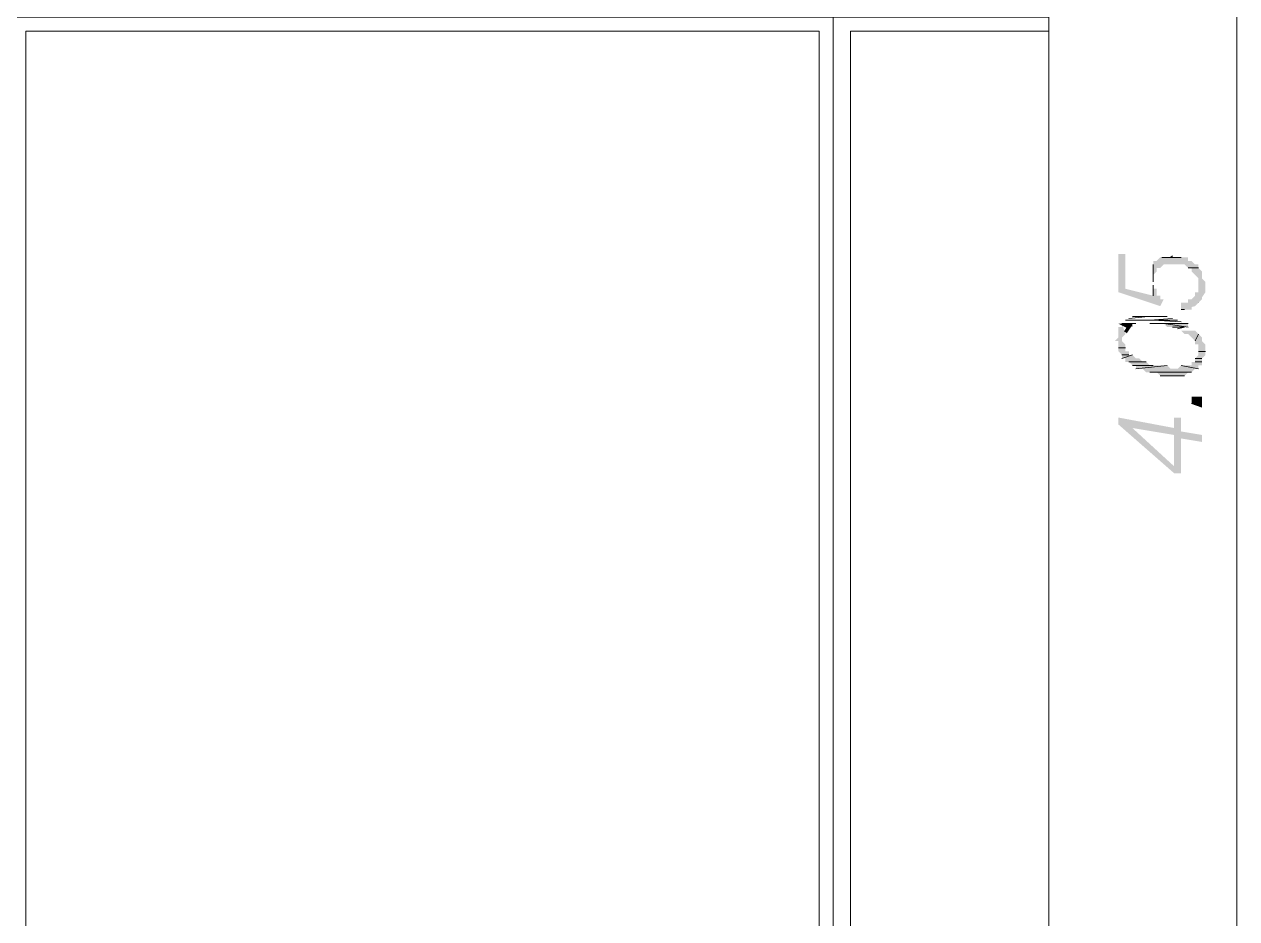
# Model space of a CAD drawing. Header units: millimetres. Extents: x 182 to 575, y -105 to 95.
# Drawn here: x 301.602 to 303.261, y 70.925 to 72.149 of the extents above; entities that cross this region are included whole.
import ezdxf

# ---------------------------------------------------------------- set-up
doc = ezdxf.new("R2010")
doc.units = ezdxf.units.MM
doc.header["$MEASUREMENT"] = 0
doc.layers.add('PDF_Geometry', color=7, linetype='Continuous')
doc.layers.add('PDF_Solid Fills', color=7, linetype='Continuous')

msp = doc.modelspace()

# ---------------------------------------------------------------- hatches: boundary and pattern name
at = {"layer": 'PDF_Solid Fills', "transparency": 33554559}
h = msp.add_hatch(color=256, dxfattribs=at)
h.paths.add_polyline_path([(303.1849632435899, 71.7586254017385), (303.1992499896216, 71.7586254017385), (303.1992499896216, 71.76219525799351), (303.204013322955, 71.76338548110357), (303.2087734287751, 71.7681488144369), (303.2135367356534, 71.77291214777023), (303.2135367356534, 71.77529458851984), (303.2182968414735, 71.78243556046863), (303.2182968414735, 71.79671907898714), (303.2135367356534, 71.8014824123205), (303.2135367356534, 71.8110058250189), (303.2087734287751, 71.81576915835223), (303.2087734287751, 71.82052926417234), (303.204013322955, 71.82052926417234), (303.1992499896216, 71.82529257105065), (303.1944899102565, 71.82529257105065), (303.1944899102565, 71.83005267687076), (303.1563929790398, 71.83005267687076), (303.1516328996746, 71.82529257105065), (303.1468695663413, 71.82529257105065), (303.1468695663413, 71.80624574565383), (303.1516328996746, 71.8110058250189), (303.1516328996746, 71.81576915835223), (303.1563929790398, 71.81576915835223), (303.161156312373, 71.82052926417234), (303.1897265769232, 71.82052926417234), (303.1944899102565, 71.81576915835223), (303.1992499896216, 71.81576915835223), (303.1992499896216, 71.8110058250189), (303.204013322955, 71.80624574565383), (303.2087734287751, 71.8014824123205), (303.2087734287751, 71.78243556046863), (303.204013322955, 71.78243556046863), (303.204013322955, 71.7776722271353), (303.1992499896216, 71.77291214777023), (303.1944899102565, 71.77291214777023), (303.1944899102565, 71.7681488144369), (303.1849632435899, 71.7681488144369)])
h.paths.add_polyline_path([(303.1516328996746, 71.78719566628874), (303.1468695663413, 71.78719566628874), (303.1468695663413, 71.7776722271353), (303.1087726351243, 71.78719566628874), (303.1087726351243, 71.8348160102041), (303.0992492224259, 71.8348160102041), (303.0992492224259, 71.78243556046863), (303.1563929790398, 71.76338548110357), (303.161156312373, 71.77291214777023), (303.1563929790398, 71.77291214777023), (303.1563929790398, 71.7776722271353), (303.1516328996746, 71.7776722271353)])
h = msp.add_hatch(color=256, dxfattribs=at)
h.paths.add_polyline_path([(303.1516328996746, 71.82529257105065), (303.1992499896216, 71.82529257105065), (303.1516328996746, 71.82529257105065)], flags=0)
h.paths.add_polyline_path([(303.1992499896216, 71.82529257105065), (303.1516328996746, 71.82529257105065), (303.1992499896216, 71.82529257105065)], flags=0)
h.paths.add_polyline_path([(303.1468695663413, 71.82529257105065), (303.204013322955, 71.82052926417234), (303.1468695663413, 71.82529257105065)], flags=0)
h = msp.add_hatch(color=256, dxfattribs=at)
h.paths.add_polyline_path([(303.1373461536429, 71.8014824123205), (303.1373461536429, 71.79671907898714), (303.1373461536429, 71.8014824123205)], flags=0)
h.paths.add_polyline_path([(303.1373461536429, 71.79671907898714), (303.1373461536429, 71.8014824123205), (303.1373461536429, 71.79671907898714)], flags=0)
h.paths.add_polyline_path([(303.142106233008, 71.8110058250189), (303.142106233008, 71.78719566628874), (303.142106233008, 71.8110058250189)], flags=0)
h.paths.add_polyline_path([(303.142106233008, 71.78719566628874), (303.142106233008, 71.8110058250189), (303.142106233008, 71.78719566628874)], flags=0)
h = msp.add_hatch(color=256, dxfattribs=at)
h.paths.add_polyline_path([(303.1944899102565, 71.73957854988666), (303.161156312373, 71.73957854988666), (303.1659164181931, 71.7348152165533), (303.1944899102565, 71.7348152165533)])
h.paths.add_polyline_path([(303.1944899102565, 71.7252918038549), (303.1992499896216, 71.72052847052157), (303.204013322955, 71.71576839115647), (303.204013322955, 71.71100505782314), (303.2087734287751, 71.71100505782314), (303.2087734287751, 71.6967215393046), (303.204013322955, 71.6919582059713), (303.204013322955, 71.6871981266062), (303.1992499896216, 71.6871981266062), (303.1992499896216, 71.68243479327288), (303.1849632435899, 71.68243479327288), (303.1802031642248, 71.67767145993955), (303.1706797250714, 71.67767145993955), (303.1659164181931, 71.68243479327288), (303.142106233008, 71.68243479327288), (303.1373461536429, 71.6871981266062), (303.1325828203095, 71.6871981266062), (303.1278227144894, 71.6919582059713), (303.1230593811561, 71.6919582059713), (303.1182993017909, 71.6967215393046), (303.1135359684577, 71.6967215393046), (303.1135359684577, 71.70148164512474), (303.1087726351243, 71.70148164512474), (303.1087726351243, 71.71100505782314), (303.1040125557591, 71.71576839115647), (303.1040125557591, 71.72052847052157), (303.1087726351243, 71.7252918038549), (303.1040125557591, 71.73957854988666), (303.1040125557591, 71.7348152165533), (303.0992492224259, 71.7348152165533), (303.0992492224259, 71.72052847052157), (303.0944891166058, 71.71576839115647), (303.0992492224259, 71.71576839115647), (303.0992492224259, 71.70148164512474), (303.1040125557591, 71.6967215393046), (303.1040125557591, 71.6919582059713), (303.1087726351243, 71.6919582059713), (303.1087726351243, 71.6871981266062), (303.1135359684577, 71.6871981266062), (303.1182993017909, 71.68243479327288), (303.1230593811561, 71.68243479327288), (303.1230593811561, 71.67767145993955), (303.1325828203095, 71.67767145993955), (303.1373461536429, 71.67291138057448), (303.1516328996746, 71.67291138057448), (303.1563929790398, 71.66814804724112), (303.1897265769232, 71.66814804724112), (303.1944899102565, 71.67291138057448), (303.1992499896216, 71.67291138057448), (303.204013322955, 71.67767145993955), (303.2087734287751, 71.67767145993955), (303.2087734287751, 71.68243479327288), (303.2135367356534, 71.68243479327288), (303.2135367356534, 71.6919582059713), (303.2182968414735, 71.6967215393046), (303.2182968414735, 71.71100505782314), (303.2135367356534, 71.71576839115647), (303.2135367356534, 71.72052847052157), (303.2087734287751, 71.7252918038549), (303.204013322955, 71.73005513718823), (303.1849632435899, 71.73005513718823), (303.1897265769232, 71.7252918038549)])
msp.add_hatch(color=256, dxfattribs=at).paths.add_polyline_path([(303.1992499896216, 71.63005434353744), (303.2135367356534, 71.62529103665912), (303.2135367356534, 71.63957778269088), (303.1992499896216, 71.63957778269088)])
h = msp.add_hatch(color=256, dxfattribs=at)
h.paths.add_polyline_path([(303.1182993017909, 71.59672077210885), (303.1754398308915, 71.58719733295544), (303.1754398308915, 71.54434032237339)])
h.paths.add_polyline_path([(303.0992492224259, 71.61100751814061), (303.0992492224259, 71.60148085147395), (303.1754398308915, 71.53481690967499), (303.1849632435899, 71.53481690967499), (303.1849632435899, 71.58243402607712), (303.2135367356534, 71.57767392025698), (303.2135367356534, 71.58719733295544), (303.1849632435899, 71.59195743877552), (303.1849632435899, 71.61100751814061), (303.1754398308915, 71.61100751814061), (303.1754398308915, 71.59672077210885)], flags=0)

# ---------------------------------------------------------------- linework, layer by layer
at = {"layer": 'PDF_Geometry', "lineweight": 13}
for points in [[(303.2611538520556, 69.68243542819351), (303.2611538520556, 69.70624561337868), (303.2611538520556, 73.65862397316707), (303.2611538520556, 73.68243413189722)], [(299.3325824234842, 70.85862487263796), (299.3325824234842, 72.15862526946336), (300.4611547515264, 72.15862526946336), (300.4611547515264, 70.85862487263796), (300.4611547515264, 72.15862526946336), (301.5849637726905, 72.15862526946336), (301.5849637726905, 70.85862487263796), (301.5849637726905, 72.15862526946336), (302.7087727673994, 72.15862526946336), (302.7087727673994, 70.85862487263796), (302.7087727673994, 72.15862526946336), (303.0040117621085, 72.15862526946336), (302.7087727673994, 72.15862526946336), (302.7087727673994, 72.9586250049131), (303.0040117621085, 72.9586250049131), (302.7087727673994, 72.9586250049131), (302.7087727673994, 73.35862487263796), (303.0040117621085, 73.35862487263796)], [(301.6040138520556, 70.85862487263796), (301.6040138520556, 72.13957841761149), (302.6897259420026, 72.13957841761149), (302.6897259420026, 70.85862487263796)], [(303.0040117621085, 72.13957841761149), (302.7325829525846, 72.13957841761149), (302.7325829525846, 70.85862487263796)], [(303.1730597779815, 71.83243434353744), (303.1706781245423, 71.83005267687076), (303.1754398308915, 71.83005267687076), (303.1587746457063, 71.83005267687076)], [(303.1849632435899, 71.83005267687076), (303.161156312373, 71.83005267687076), (303.1849632435899, 71.83005267687076)], [(303.1659164181931, 71.83005267687076), (303.1802031642248, 71.83005267687076), (303.1659164181931, 71.83005267687076)], [(303.1468695663413, 71.80624574565383), (303.1468695663413, 71.82052926417234), (303.1468695663413, 71.80624574565383)], [(303.1944899102565, 71.81576915835223), (303.2087734287751, 71.81576915835223), (303.1944899102565, 71.81576915835223)], [(303.2087734287751, 71.81576915835223), (303.1944899102565, 71.81576915835223), (303.2087734287751, 71.81576915835223)], [(303.1087726351243, 71.74433865570674), (303.1802031642248, 71.74433865570674), (303.1087726351243, 71.74433865570674)], [(303.139727807082, 71.74910196258506), (303.1397261933254, 71.74910196258506), (303.1135359684577, 71.7467203091459)], [(303.1754398308915, 71.74433865570674), (303.1135359684577, 71.74433865570674), (303.1754398308915, 71.74433865570674)], [(303.1659164181931, 71.74910196258506), (303.1182993017909, 71.74910196258506), (303.1659164181931, 71.74910196258506)], [(303.1397261933254, 71.74910196258506), (303.1373445266587, 71.74910196258506), (303.1373461404154, 71.74910196258506), (303.1421078467646, 71.74910196258506), (303.1206793414735, 71.74910196258506)], [(303.1563929790398, 71.74910196258506), (303.1230593811561, 71.74910196258506), (303.1563929790398, 71.74910196258506)], [(303.1325828203095, 71.74910196258506), (303.1468695663413, 71.74910196258506), (303.1325828203095, 71.74910196258506)], [(303.1468695663413, 71.74910196258506), (303.1325828203095, 71.74910196258506), (303.1468695663413, 71.74910196258506)], [(303.1730597779815, 71.7467203091459), (303.142106233008, 71.74433865570674), (303.1468679393571, 71.74433865570674), (303.1849632435899, 71.7419586027967)], [(303.1230593811561, 71.73957854988666), (303.1040125557591, 71.73957854988666), (303.1230593811561, 71.73957854988666)], [(303.1802031642248, 71.73243517687078), (303.1897265769232, 71.7348152165533), (303.1730597779815, 71.7348152165533)], [(303.204013322955, 71.71576839115647), (303.2087734287751, 71.7252918038549), (303.204013322955, 71.71576839115647)], [(303.0992492224259, 71.70624495200306), (303.1087726351243, 71.70624495200306), (303.0992492224259, 71.70624495200306)], [(303.1040125557591, 71.6967215393046), (303.1135359684577, 71.6967215393046), (303.1040125557591, 71.6967215393046)], [(303.204013322955, 71.6919582059713), (303.2135367356534, 71.6919582059713), (303.204013322955, 71.6919582059713)], [(303.1135359684577, 71.6871981266062), (303.1373461536429, 71.6871981266062), (303.1135359684577, 71.6871981266062)], [(303.1373461536429, 71.6871981266062), (303.1135359684577, 71.6871981266062), (303.1373461536429, 71.6871981266062)], [(303.1992499896216, 71.67291138057448), (303.142106233008, 71.67291138057448), (303.1992499896216, 71.67291138057448)], [(303.142106233008, 71.67291138057448), (303.1992499896216, 71.67291138057448), (303.142106233008, 71.67291138057448)], [(303.1944899102565, 71.67291138057448), (303.1516328996746, 71.67291138057448), (303.1944899102565, 71.67291138057448)], [(303.1563929790398, 71.66814804724112), (303.1897265769232, 71.66814804724112), (303.1563929790398, 71.66814804724112)], [(303.1659164181931, 71.66814804724112), (303.1849632435899, 71.66814804724112), (303.1659164181931, 71.66814804724112)], [(303.2135367356534, 71.62529103665912), (303.1992499896216, 71.63005434353744), (303.2135367356534, 71.62529103665912)]]:
    msp.add_lwpolyline(points, dxfattribs=at)
at = {"layer": 'PDF_Geometry', "lineweight": 20}
msp.add_lwpolyline([(303.0040117621085, 69.74910262396071), (303.0040117621085, 73.35862487263796)], dxfattribs=at)
at = {"layer": 'PDF_Geometry', "lineweight": 13}
msp.add_lwpolyline([(303.1373461536429, 71.80386407898717, 0, 0, 0), (303.1373461536429, 71.79910237263795, 0, 0, 0), (303.142106233008, 71.79910074565385, 0, 0, 0), (303.142106233008, 71.79910235941045, 0.04285703703703667, 0.04285703703703667, 0), (303.142106233008, 71.79910074565385, 0, 0, 0), (303.1468695663413, 71.79910074565385, 0, 0, 0)], format="xyseb", dxfattribs=at)
for points in [[(303.1468695663413, 71.79671907898714), (303.1468695663413, 71.82052926417234), (303.1468695663413, 71.79671907898714)], [(303.1468695663413, 71.7919589996221), (303.1468695663413, 71.7776722271353), (303.1468695663413, 71.7919589996221)], [(303.1897265769232, 71.7586254017385), (303.1849632435899, 71.7586254017385), (303.1897265769232, 71.7586254017385)], [(303.2087734287751, 71.7681488144369), (303.2087734287751, 71.7681488144369), (303.2087734287751, 71.7681488144369)], [(303.142106233008, 71.73957854988666), (303.1897265769232, 71.73957854988666), (303.142106233008, 71.73957854988666)], [(303.1516328996746, 71.73957854988666), (303.1944899102565, 71.73957854988666), (303.1516328996746, 71.73957854988666)], [(303.161156312373, 71.73957854988666), (303.1944899102565, 71.7348152165533), (303.161156312373, 71.73957854988666)], [(303.1182993017909, 71.6967215393046), (303.1040125557591, 71.6919582059713), (303.1182993017909, 71.6967215393046)], [(303.2087734287751, 71.70148164512474), (303.2182968414735, 71.70148164512474), (303.2087734287751, 71.70148164512474)], [(303.1182993017909, 71.68243479327288), (303.1468695663413, 71.68243479327288), (303.1182993017909, 71.68243479327288)], [(303.1468695663413, 71.68243479327288), (303.1182993017909, 71.68243479327288), (303.1468695663413, 71.68243479327288)], [(303.1659164181931, 71.68243479327288), (303.1230593811561, 71.67767145993955), (303.1659164181931, 71.68243479327288)], [(303.1849632435899, 71.68243479327288), (303.2087734287751, 71.67767145993955), (303.1849632435899, 71.68243479327288)], [(303.2135367356534, 71.6871981266062), (303.204013322955, 71.6871981266062), (303.2135367356534, 71.6871981266062)]]:
    msp.add_lwpolyline(points, close=True, dxfattribs=at)
at = {"layer": 'PDF_Geometry', "lineweight": 13, "const_width": 0.004763333333332163}
msp.add_lwpolyline([(303.1182993017909, 71.73719688321995), (303.1087742621085, 71.73719688321995), (303.1135359684577, 71.7348152165533), (303.1087726351243, 71.72767347052155)], dxfattribs=at)
at = {"layer": 'PDF_Solid Fills', "transparency": 33554559}
for points in [[(303.1563929790398, 71.74910196258506), (303.161156312373, 71.74910196258506), (303.1182993017909, 71.74910196258506)], [(303.161156312373, 71.74910196258506), (303.1182993017909, 71.74910196258506), (303.1182993017909, 71.74910196258506)]]:
    msp.add_solid(points, dxfattribs=at)

doc.saveas('drawing.dxf')
